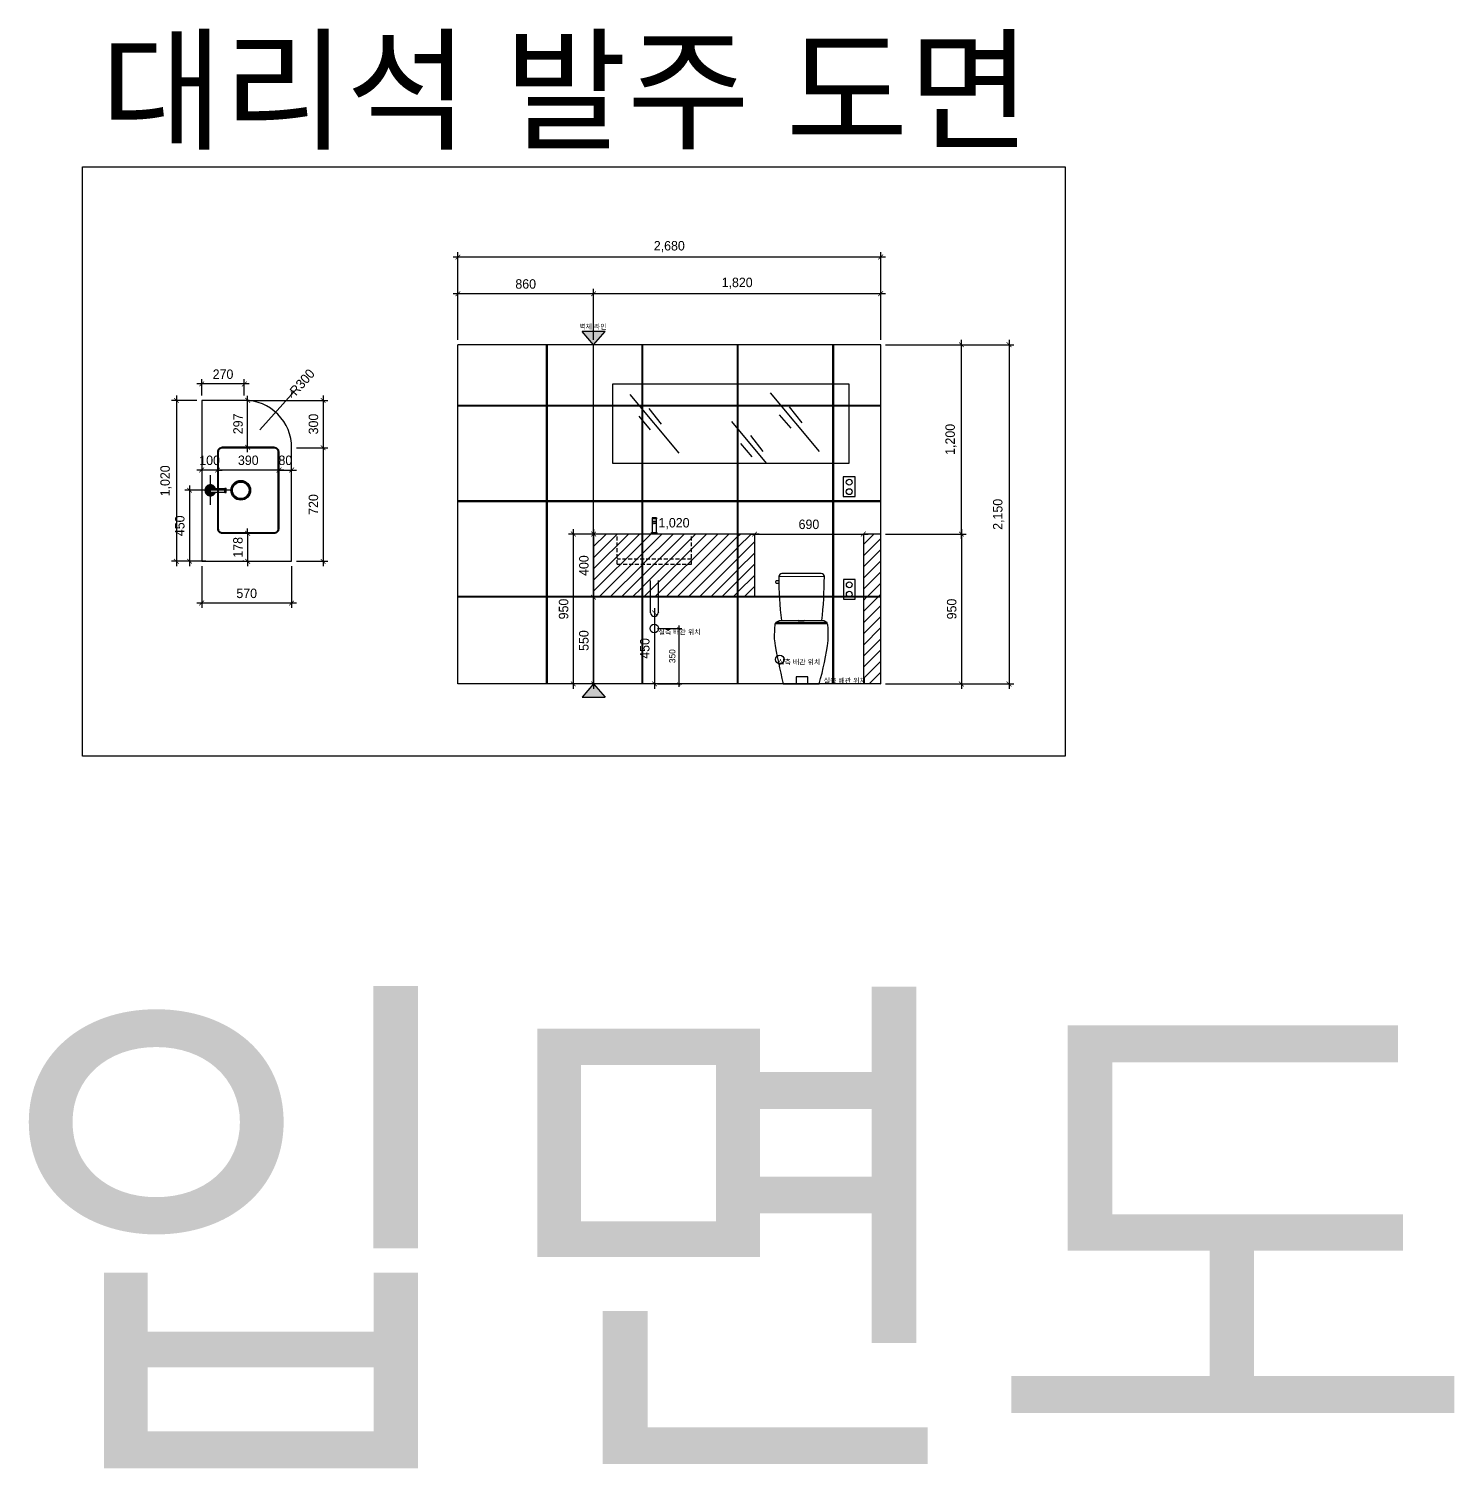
# Model space of a CAD drawing. Header units: millimetres. Extents: x 217202 to 745838, y -6815 to 171372.
# Drawn here: x 339216 to 348250, y 39475 to 48597 of the extents above; entities that cross this region are included whole.
import ezdxf
from ezdxf.enums import TextEntityAlignment as Align

# ---------------------------------------------------------------- set-up
doc = ezdxf.new("R2010")
doc.units = ezdxf.units.MM
doc.header["$PDMODE"] = 3
doc.linetypes.add('DASHED', pattern=[0.75, 0.5, -0.25])
doc.layers.get('DEFPOINTS').update_dxf_attribs({"color": 248})
for name, color, linetype in [('0-ELC TEXT', 7, 'Continuous'), ('03-WAL NEW', 3, 'Continuous'), ('06-FUR', 6, 'Continuous'), ('C-WALL1', 2, 'Continuous'), ('CO-BATH', 6, 'Continuous'), ('FIX', 7, 'Continuous'), ('HAT', 5, 'Continuous'), ('TOILET-1', 6, 'Continuous'), ('설비', 140, 'Continuous')]:
    doc.layers.add(name, color=color, linetype=linetype)
doc.styles.add('HY 울릉도 L', font='')
doc.styles.add('코레일둥고', font='Korail_Round_Gothic_Medium.ttf')
doc.styles.get('HY 울릉도 L').set_extended_font_data('HY울릉도L')
doc.dimstyles.new('30', dxfattribs={"dimscale": 30, "dimtxt": 2, "dimasz": 1, "dimexe": 1, "dimexo": 1, "dimgap": 1, "dimtad": 1, "dimdec": 0, "dimrnd": 0.05, "dimdsep": 46, "dimlunit": 6, "dimtxsty": 'HY 울릉도 L', "dimblk": 'ARCHTICK', "dimcen": 2.5, "dimdle": 1, "dimclrd": 133, "dimclre": 133, "dimclrt": 30, "dimadec": 0, "dimazin": 0, "dimtfac": 1, "dimtdec": 0, "dimtix": 1, "dimtmove": 2, "dimatfit": 3, "dimldrblk": 'ARCHTICK', "dimfxl": 1, "dimlwd": -1, "dimlwe": -1, "dimarcsym": 0})
pattern_1 = [(45, (0, 0), (-35.355339, 35.355339), [])]

# ---------------------------------------------------------------- blocks, each defined once
blk = doc.blocks.new('_ArchTick')
at = {"color": 0, "linetype": 'ByBlock', "const_width": 0.15}
blk.add_lwpolyline([(-0.5, -0.5), (0.5, 0.5)], dxfattribs=at)
blk = doc.blocks.new('*D710')
at = {"layer": '06-FUR', "color": 133, "transparency": 16777216}
for p, q in [((344645.3, 45395.2), (345156.5, 45395.2)), ((345126.5, 45425.2), (345126.5, 44415.2)), ((344645.3, 44445.2), (345156.5, 44445.2))]:
    blk.add_line(p, q, dxfattribs=at)
at = {"layer": 'DEFPOINTS', "color": 0, "transparency": 16777216}
for p in [(344615.3, 45395.2), (344615.3, 44445.2), (345126.5, 44445.2)]:
    blk.add_point(p, dxfattribs=at)
at = {"layer": '06-FUR', "color": 133, "transparency": 16777216, "xscale": 30, "yscale": 30, "zscale": 30}
for p, rotation in [((345126.5, 45395.2), 90), ((345126.5, 44445.2), 270)]:
    blk.add_blockref('_ArchTick', p, dxfattribs=dict(at, rotation=rotation))
at = {"layer": '06-FUR', "color": 30, "transparency": 16777216, "insert": (345065.2, 44920.2), "char_height": 60, "attachment_point": 5, "rotation": 90, "style": 'HY 울릉도 L'}
blk.add_mtext('950', dxfattribs=at)
blk = doc.blocks.new('*D711')
at = {"layer": '06-FUR', "color": 133, "transparency": 16777216}
for p, q in [((345126.5, 45365.2), (345126.5, 46625.2)), ((344645.3, 46595.2), (345156.5, 46595.2)), ((344645.3, 45395.2), (345156.5, 45395.2))]:
    blk.add_line(p, q, dxfattribs=at)
at = {"layer": 'DEFPOINTS', "color": 0, "transparency": 16777216}
for p in [(344615.3, 46595.2), (345126.5, 46595.2), (344615.3, 45395.2)]:
    blk.add_point(p, dxfattribs=at)
at = {"layer": '06-FUR', "color": 133, "transparency": 16777216, "xscale": 30, "yscale": 30, "zscale": 30}
for p, rotation in [((345126.5, 46595.2), 90), ((345126.5, 45395.2), 270)]:
    blk.add_blockref('_ArchTick', p, dxfattribs=dict(at, rotation=rotation))
at = {"layer": '06-FUR', "color": 30, "transparency": 16777216, "insert": (345060.6, 45995.2), "char_height": 60, "attachment_point": 5, "rotation": 90, "style": 'HY 울릉도 L'}
blk.add_mtext('1,200', dxfattribs=at)
blk = doc.blocks.new('*D712')
at = {"layer": '06-FUR', "color": 133, "transparency": 16777216}
for p, q in [((345428.3, 46625.2), (345428.3, 44415.2)), ((344645.3, 46595.2), (345458.3, 46595.2)), ((344645.3, 44445.2), (345458.3, 44445.2))]:
    blk.add_line(p, q, dxfattribs=at)
at = {"layer": 'DEFPOINTS', "color": 0, "transparency": 16777216}
for p in [(344615.3, 46595.2), (344615.3, 44445.2), (345428.3, 44445.2)]:
    blk.add_point(p, dxfattribs=at)
at = {"layer": '06-FUR', "color": 133, "transparency": 16777216, "xscale": 30, "yscale": 30, "zscale": 30}
for p, rotation in [((345428.3, 46595.2), 90), ((345428.3, 44445.2), 270)]:
    blk.add_blockref('_ArchTick', p, dxfattribs=dict(at, rotation=rotation))
at = {"layer": '06-FUR', "color": 30, "transparency": 16777216, "insert": (345362.3, 45520.2), "char_height": 60, "attachment_point": 5, "rotation": 90, "style": 'HY 울릉도 L'}
blk.add_mtext('2,150', dxfattribs=at)
blk = doc.blocks.new('*D713')
at = {"layer": '06-FUR', "color": 133, "transparency": 16777216}
for p, q in [((342825.3, 46918.4), (341905.3, 46918.4)), ((341935.3, 46625.2), (341935.3, 46948.4)), ((342795.3, 46625.2), (342795.3, 46948.4))]:
    blk.add_line(p, q, dxfattribs=at)
at = {"layer": 'DEFPOINTS', "color": 0, "transparency": 16777216}
for p in [(341935.3, 46918.4), (341935.3, 46595.2), (342795.3, 46595.2)]:
    blk.add_point(p, dxfattribs=at)
at = {"layer": '06-FUR', "color": 133, "transparency": 16777216, "xscale": 30, "yscale": 30, "zscale": 30, "rotation": 180}
blk.add_blockref('_ArchTick', (341935.3, 46918.4), dxfattribs=at)
at = {"layer": '06-FUR', "color": 133, "transparency": 16777216, "xscale": 30, "yscale": 30, "zscale": 30}
blk.add_blockref('_ArchTick', (342795.3, 46918.4), dxfattribs=at)
at = {"layer": '06-FUR', "color": 30, "transparency": 16777216, "insert": (342365.3, 46979.7), "char_height": 60, "attachment_point": 5, "style": 'HY 울릉도 L'}
blk.add_mtext('860', dxfattribs=at)
blk = doc.blocks.new('*D714')
at = {"layer": '06-FUR', "color": 133, "transparency": 16777216}
for p, q in [((344645.3, 46918.4), (342765.3, 46918.4)), ((342795.3, 46625.2), (342795.3, 46948.4)), ((344615.3, 46625.2), (344615.3, 46948.4))]:
    blk.add_line(p, q, dxfattribs=at)
at = {"layer": 'DEFPOINTS', "color": 0, "transparency": 16777216}
for p in [(342795.3, 46918.4), (342795.3, 46595.2), (344615.3, 46595.2)]:
    blk.add_point(p, dxfattribs=at)
at = {"layer": '06-FUR', "color": 133, "transparency": 16777216, "xscale": 30, "yscale": 30, "zscale": 30, "rotation": 180}
blk.add_blockref('_ArchTick', (342795.3, 46918.4), dxfattribs=at)
at = {"layer": '06-FUR', "color": 133, "transparency": 16777216, "xscale": 30, "yscale": 30, "zscale": 30}
blk.add_blockref('_ArchTick', (344615.3, 46918.4), dxfattribs=at)
at = {"layer": '06-FUR', "color": 30, "transparency": 16777216, "insert": (343705.3, 46984.4), "char_height": 60, "attachment_point": 5, "style": 'HY 울릉도 L'}
blk.add_mtext('1,820', dxfattribs=at)
blk = doc.blocks.new('*D715')
at = {"layer": '06-FUR', "color": 133, "transparency": 16777216}
for p, q in [((341935.3, 46625.2), (341935.3, 47180.8)), ((344615.3, 46625.2), (344615.3, 47180.8)), ((344645.3, 47150.8), (341905.3, 47150.8))]:
    blk.add_line(p, q, dxfattribs=at)
at = {"layer": 'DEFPOINTS', "color": 0, "transparency": 16777216}
for p in [(341935.3, 47150.8), (341935.3, 46595.2), (344615.3, 46595.2)]:
    blk.add_point(p, dxfattribs=at)
at = {"layer": '06-FUR', "color": 133, "transparency": 16777216, "xscale": 30, "yscale": 30, "zscale": 30, "rotation": 180}
blk.add_blockref('_ArchTick', (341935.3, 47150.8), dxfattribs=at)
at = {"layer": '06-FUR', "color": 133, "transparency": 16777216, "xscale": 30, "yscale": 30, "zscale": 30}
blk.add_blockref('_ArchTick', (344615.3, 47150.8), dxfattribs=at)
at = {"layer": '06-FUR', "color": 30, "transparency": 16777216, "insert": (343275.3, 47216.7), "char_height": 60, "attachment_point": 5, "style": 'HY 울릉도 L'}
blk.add_mtext('2,680', dxfattribs=at)
blk = doc.blocks.new('*D702')
at = {"layer": '06-FUR', "color": 133, "transparency": 16777216}
for p, q in [((340603, 45399.9), (340603, 45429.9)), ((340579.5, 45399.9), (340573, 45399.9)), ((340603, 45399.9), (340603, 45222.4)), ((340578.5, 45222.4), (340573, 45222.4)), ((340603, 45222.4), (340603, 45192.4))]:
    blk.add_line(p, q, dxfattribs=at)
at = {"layer": 'DEFPOINTS', "color": 0, "transparency": 16777216}
for p in [(340609.5, 45399.9), (340603, 45222.4), (340608.5, 45222.4)]:
    blk.add_point(p, dxfattribs=at)
at = {"layer": '06-FUR', "color": 133, "transparency": 16777216, "xscale": 30, "yscale": 30, "zscale": 30}
for p, rotation in [((340603, 45399.9), 270), ((340603, 45222.4), 90)]:
    blk.add_blockref('_ArchTick', p, dxfattribs=dict(at, rotation=rotation))
at = {"layer": '06-FUR', "color": 30, "transparency": 16777216, "insert": (340541.7, 45311.1), "char_height": 60, "attachment_point": 5, "rotation": 90, "style": 'HY 울릉도 L'}
blk.add_mtext('178', dxfattribs=at)
blk = doc.blocks.new('*D703')
at = {"layer": '06-FUR', "color": 133, "transparency": 16777216}
for p, q in [((340603, 45914.9), (340603, 46272.2)), ((340576, 46242.2), (340573, 46242.2)), ((340633, 45944.9), (340633, 45944.9))]:
    blk.add_line(p, q, dxfattribs=at)
at = {"layer": 'DEFPOINTS', "color": 0, "transparency": 16777216}
for p in [(340603, 46242.2), (340606, 46242.2), (340603, 45944.9)]:
    blk.add_point(p, dxfattribs=at)
at = {"layer": '06-FUR', "color": 133, "transparency": 16777216, "xscale": 30, "yscale": 30, "zscale": 30}
for p, rotation in [((340603, 46242.2), 90), ((340603, 45944.9), 270)]:
    blk.add_blockref('_ArchTick', p, dxfattribs=dict(at, rotation=rotation))
at = {"layer": '06-FUR', "color": 30, "transparency": 16777216, "insert": (340542.2, 46093.6), "char_height": 60, "attachment_point": 5, "rotation": 90, "style": 'HY 울릉도 L'}
blk.add_mtext('297', dxfattribs=at)
blk = doc.blocks.new('*D717')
at = {"layer": '06-FUR', "color": 133, "transparency": 16777216}
for p, q in [((340312, 45192.4), (340312, 44927.7)), ((340882, 45192.4), (340882, 44927.7)), ((340912, 44957.7), (340282, 44957.7))]:
    blk.add_line(p, q, dxfattribs=at)
at = {"layer": 'DEFPOINTS', "color": 0, "transparency": 16777216}
for p in [(340312, 45222.4), (340882, 45222.4), (340312, 44957.7)]:
    blk.add_point(p, dxfattribs=at)
at = {"layer": '06-FUR', "color": 133, "transparency": 16777216, "xscale": 30, "yscale": 30, "zscale": 30, "rotation": 180}
blk.add_blockref('_ArchTick', (340312, 44957.7), dxfattribs=at)
at = {"layer": '06-FUR', "color": 133, "transparency": 16777216, "xscale": 30, "yscale": 30, "zscale": 30}
blk.add_blockref('_ArchTick', (340882, 44957.7), dxfattribs=at)
at = {"layer": '06-FUR', "color": 30, "transparency": 16777216, "insert": (340597, 45019.1), "char_height": 60, "attachment_point": 5, "style": 'HY 울릉도 L'}
blk.add_mtext('570', dxfattribs=at)
blk = doc.blocks.new('*D705')
at = {"layer": '06-FUR', "color": 133, "transparency": 16777216}
for p, q in [((340681.3, 46054.8), (340880, 46279.6)), ((340880, 46279.6), (340899.9, 46302))]:
    blk.add_line(p, q, dxfattribs=at)
at = {"layer": 'DEFPOINTS', "color": 0, "transparency": 16777216}
for p in [(340880, 46279.6), (340681.3, 46054.8)]:
    blk.add_point(p, dxfattribs=at)
at = {"layer": '06-FUR', "color": 133, "transparency": 16777216, "xscale": 30, "yscale": 30, "zscale": 30, "rotation": 228.5277028749227}
blk.add_blockref('_ArchTick', (340880, 46279.6), dxfattribs=at)
at = {"layer": '06-FUR', "color": 30, "transparency": 16777216, "insert": (340948.9, 46357.5), "char_height": 60, "attachment_point": 5, "rotation": 48.5277, "style": 'HY 울릉도 L'}
blk.add_mtext('R300', dxfattribs=at)
blk = doc.blocks.new('*D718')
at = {"layer": '06-FUR', "color": 133, "transparency": 16777216}
for p, q in [((340612, 46346.5), (340282, 46346.5)), ((340312, 46272.4), (340312, 46376.5)), ((340582, 46272.4), (340582, 46376.5))]:
    blk.add_line(p, q, dxfattribs=at)
at = {"layer": 'DEFPOINTS', "color": 0, "transparency": 16777216}
for p in [(340312, 46346.5), (340312, 46242.4), (340582, 46242.4)]:
    blk.add_point(p, dxfattribs=at)
at = {"layer": '06-FUR', "color": 133, "transparency": 16777216, "xscale": 30, "yscale": 30, "zscale": 30, "rotation": 180}
blk.add_blockref('_ArchTick', (340312, 46346.5), dxfattribs=at)
at = {"layer": '06-FUR', "color": 133, "transparency": 16777216, "xscale": 30, "yscale": 30, "zscale": 30}
blk.add_blockref('_ArchTick', (340582, 46346.5), dxfattribs=at)
at = {"layer": '06-FUR', "color": 30, "transparency": 16777216, "insert": (340447, 46407.8), "char_height": 60, "attachment_point": 5, "style": 'HY 울릉도 L'}
blk.add_mtext('270', dxfattribs=at)
blk = doc.blocks.new('*D719')
at = {"layer": '06-FUR', "color": 133, "transparency": 16777216}
for p, q in [((340912, 45942.4), (341111.4, 45942.4)), ((341081.4, 45972.4), (341081.4, 45192.4)), ((340912, 45222.4), (341111.4, 45222.4))]:
    blk.add_line(p, q, dxfattribs=at)
at = {"layer": 'DEFPOINTS', "color": 0, "transparency": 16777216}
for p in [(340882, 45942.4), (340882, 45222.4), (341081.4, 45222.4)]:
    blk.add_point(p, dxfattribs=at)
at = {"layer": '06-FUR', "color": 133, "transparency": 16777216, "xscale": 30, "yscale": 30, "zscale": 30}
for p, rotation in [((341081.4, 45942.4), 90), ((341081.4, 45222.4), 270)]:
    blk.add_blockref('_ArchTick', p, dxfattribs=dict(at, rotation=rotation))
at = {"layer": '06-FUR', "color": 30, "transparency": 16777216, "insert": (341020.2, 45582.4), "char_height": 60, "attachment_point": 5, "rotation": 90, "style": 'HY 울릉도 L'}
blk.add_mtext('720', dxfattribs=at)
blk = doc.blocks.new('*D709')
at = {"layer": '06-FUR', "color": 133, "transparency": 16777216}
for p, q in [((341081.4, 46272.4), (341081.4, 45912.4)), ((340612, 46242.4), (341111.4, 46242.4)), ((340912, 45942.4), (341111.4, 45942.4))]:
    blk.add_line(p, q, dxfattribs=at)
at = {"layer": 'DEFPOINTS', "color": 0, "transparency": 16777216}
for p in [(340582, 46242.4), (340882, 45942.4), (341081.4, 45942.4)]:
    blk.add_point(p, dxfattribs=at)
at = {"layer": '06-FUR', "color": 133, "transparency": 16777216, "xscale": 30, "yscale": 30, "zscale": 30}
for p, rotation in [((341081.4, 46242.4), 90), ((341081.4, 45942.4), 270)]:
    blk.add_blockref('_ArchTick', p, dxfattribs=dict(at, rotation=rotation))
at = {"layer": '06-FUR', "color": 30, "transparency": 16777216, "insert": (341020.1, 46092.4), "char_height": 60, "attachment_point": 5, "rotation": 90, "style": 'HY 울릉도 L'}
blk.add_mtext('300', dxfattribs=at)
blk = doc.blocks.new('*D721')
at = {"layer": '06-FUR', "color": 133, "transparency": 16777216}
for p, q in [((340151.3, 46272.4), (340151.3, 45192.4)), ((340282, 46242.4), (340121.3, 46242.4)), ((340282, 45222.4), (340121.3, 45222.4))]:
    blk.add_line(p, q, dxfattribs=at)
at = {"layer": 'DEFPOINTS', "color": 0, "transparency": 16777216}
for p in [(340312, 46242.4), (340151.3, 45222.4), (340312, 45222.4)]:
    blk.add_point(p, dxfattribs=at)
at = {"layer": '06-FUR', "color": 133, "transparency": 16777216, "xscale": 30, "yscale": 30, "zscale": 30}
for p, rotation in [((340151.3, 46242.4), 90), ((340151.3, 45222.4), 270)]:
    blk.add_blockref('_ArchTick', p, dxfattribs=dict(at, rotation=rotation))
at = {"layer": '06-FUR', "color": 30, "transparency": 16777216, "insert": (340085.3, 45732.4), "char_height": 60, "attachment_point": 5, "rotation": 90, "style": 'HY 울릉도 L'}
blk.add_mtext('1,020', dxfattribs=at)
blk = doc.blocks.new('*D707')
at = {"layer": '06-FUR', "color": 133, "transparency": 16777216}
for p, q in [((340312, 45800.9), (340282, 45800.9)), ((340312, 45849.9), (340312, 45770.9)), ((340412, 45800.9), (340312, 45800.9)), ((340412, 45830.9), (340412, 45830.9)), ((340412, 45800.9), (340442, 45800.9))]:
    blk.add_line(p, q, dxfattribs=at)
at = {"layer": 'DEFPOINTS', "color": 0, "transparency": 16777216}
for p in [(340312, 45879.9), (340312, 45800.9), (340412, 45800.9)]:
    blk.add_point(p, dxfattribs=at)
at = {"layer": '06-FUR', "color": 133, "transparency": 16777216, "xscale": 30, "yscale": 30, "zscale": 30}
blk.add_blockref('_ArchTick', (340312, 45800.9), dxfattribs=at)
at = {"layer": '06-FUR', "color": 133, "transparency": 16777216, "xscale": 30, "yscale": 30, "zscale": 30, "rotation": 180}
blk.add_blockref('_ArchTick', (340412, 45800.9), dxfattribs=at)
at = {"layer": '06-FUR', "color": 30, "transparency": 16777216, "insert": (340362, 45862.1), "char_height": 60, "attachment_point": 5, "style": 'HY 울릉도 L'}
blk.add_mtext('100', dxfattribs=at)
blk = doc.blocks.new('*D708')
at = {"layer": '06-FUR', "color": 133, "transparency": 16777216}
for p, q in [((340802, 45800.9), (340772, 45800.9)), ((340802, 45830.9), (340802, 45830.9)), ((340802, 45800.9), (340882, 45800.9)), ((340882, 45729.1), (340882, 45830.9)), ((340882, 45800.9), (340912, 45800.9))]:
    blk.add_line(p, q, dxfattribs=at)
at = {"layer": 'DEFPOINTS', "color": 0, "transparency": 16777216}
for p in [(340802, 45800.9), (340882, 45800.9), (340882, 45699.1)]:
    blk.add_point(p, dxfattribs=at)
at = {"layer": '06-FUR', "color": 133, "transparency": 16777216, "xscale": 30, "yscale": 30, "zscale": 30}
blk.add_blockref('_ArchTick', (340802, 45800.9), dxfattribs=at)
at = {"layer": '06-FUR', "color": 133, "transparency": 16777216, "xscale": 30, "yscale": 30, "zscale": 30, "rotation": 180}
blk.add_blockref('_ArchTick', (340882, 45800.9), dxfattribs=at)
at = {"layer": '06-FUR', "color": 30, "transparency": 16777216, "insert": (340842, 45862.2), "char_height": 60, "attachment_point": 5, "style": 'HY 울릉도 L'}
blk.add_mtext('80', dxfattribs=at)
blk = doc.blocks.new('*D706')
at = {"layer": '06-FUR', "color": 133, "transparency": 16777216}
for p, q in [((340832, 45800.9), (340382, 45800.9)), ((340802, 45729.1), (340802, 45830.9))]:
    blk.add_line(p, q, dxfattribs=at)
at = {"layer": 'DEFPOINTS', "color": 0, "transparency": 16777216}
for p in [(340412, 45800.9), (340412, 45800.9), (340802, 45699.1)]:
    blk.add_point(p, dxfattribs=at)
at = {"layer": '06-FUR', "color": 133, "transparency": 16777216, "xscale": 30, "yscale": 30, "zscale": 30, "rotation": 180}
blk.add_blockref('_ArchTick', (340412, 45800.9), dxfattribs=at)
at = {"layer": '06-FUR', "color": 133, "transparency": 16777216, "xscale": 30, "yscale": 30, "zscale": 30}
blk.add_blockref('_ArchTick', (340802, 45800.9), dxfattribs=at)
at = {"layer": '06-FUR', "color": 30, "transparency": 16777216, "insert": (340607, 45862.2), "char_height": 60, "attachment_point": 5, "style": 'HY 울릉도 L'}
blk.add_mtext('390', dxfattribs=at)
blk = doc.blocks.new('*D720')
at = {"layer": '06-FUR', "color": 133, "transparency": 16777216}
for p, q in [((340234.5, 45702.4), (340234.5, 45192.4)), ((340337, 45672.4), (340204.5, 45672.4)), ((340337, 45222.4), (340204.5, 45222.4))]:
    blk.add_line(p, q, dxfattribs=at)
at = {"layer": 'DEFPOINTS', "color": 0, "transparency": 16777216}
for p in [(340367, 45672.4), (340234.5, 45222.4), (340367, 45222.4)]:
    blk.add_point(p, dxfattribs=at)
at = {"layer": '06-FUR', "color": 133, "transparency": 16777216, "xscale": 30, "yscale": 30, "zscale": 30}
for p, rotation in [((340234.5, 45672.4), 90), ((340234.5, 45222.4), 270)]:
    blk.add_blockref('_ArchTick', p, dxfattribs=dict(at, rotation=rotation))
at = {"layer": '06-FUR', "color": 30, "transparency": 16777216, "insert": (340173.2, 45447.4), "char_height": 60, "attachment_point": 5, "rotation": 90, "style": 'HY 울릉도 L'}
blk.add_mtext('450', dxfattribs=at)
blk = doc.blocks.new('*D716')
at = {"layer": '06-FUR', "color": 133, "transparency": 16777216}
for p, q in [((342795.3, 45425.2), (342795.3, 44965.2)), ((342825.3, 45395.2), (342825.3, 45395.2)), ((342825.3, 44995.2), (342825.3, 44995.2))]:
    blk.add_line(p, q, dxfattribs=at)
at = {"layer": 'DEFPOINTS', "color": 0, "transparency": 16777216}
for p in [(342795.3, 45395.2), (342795.3, 44995.2), (342795.3, 44995.2)]:
    blk.add_point(p, dxfattribs=at)
at = {"layer": '06-FUR', "color": 133, "transparency": 16777216, "xscale": 30, "yscale": 30, "zscale": 30}
for p, rotation in [((342795.3, 45395.2), 90), ((342795.3, 44995.2), 270)]:
    blk.add_blockref('_ArchTick', p, dxfattribs=dict(at, rotation=rotation))
at = {"layer": '06-FUR', "color": 30, "transparency": 16777216, "insert": (342734.1, 45195.2), "char_height": 60, "attachment_point": 5, "rotation": 90, "style": 'HY 울릉도 L'}
blk.add_mtext('400', dxfattribs=at)
blk = doc.blocks.new('*D704')
at = {"layer": '06-FUR', "color": 133, "transparency": 16777216}
blk.add_line((343845.3, 45395.2), (342765.3, 45395.2), dxfattribs=at)
at = {"layer": 'DEFPOINTS', "color": 0, "transparency": 16777216}
for p in [(342795.3, 45395.2), (342795.3, 45395.2), (343815.3, 45395.2)]:
    blk.add_point(p, dxfattribs=at)
at = {"layer": '06-FUR', "color": 133, "transparency": 16777216, "xscale": 30, "yscale": 30, "zscale": 30, "rotation": 180}
blk.add_blockref('_ArchTick', (342795.3, 45395.2), dxfattribs=at)
at = {"layer": '06-FUR', "color": 133, "transparency": 16777216, "xscale": 30, "yscale": 30, "zscale": 30}
blk.add_blockref('_ArchTick', (343815.3, 45395.2), dxfattribs=at)
at = {"layer": '06-FUR', "color": 30, "transparency": 16777216, "insert": (343305.3, 45461.2), "char_height": 60, "attachment_point": 5, "style": 'HY 울릉도 L'}
blk.add_mtext('1,020', dxfattribs=at)
blk = doc.blocks.new('*D726')
at = {"layer": '06-FUR', "color": 133, "transparency": 16777216}
for p, q in [((343181.4, 44925.6), (343181.4, 44415.2)), ((343211.4, 44895.6), (343211.4, 44895.6)), ((343211.4, 44445.2), (343211.4, 44445.2))]:
    blk.add_line(p, q, dxfattribs=at)
at = {"layer": 'DEFPOINTS', "color": 0, "transparency": 16777216}
for p in [(343181.4, 44895.6), (343181.4, 44445.2), (343181.4, 44445.2)]:
    blk.add_point(p, dxfattribs=at)
at = {"layer": '06-FUR', "color": 133, "transparency": 16777216, "xscale": 30, "yscale": 30, "zscale": 30}
for p, rotation in [((343181.4, 44895.6), 90), ((343181.4, 44445.2), 270)]:
    blk.add_blockref('_ArchTick', p, dxfattribs=dict(at, rotation=rotation))
at = {"layer": '06-FUR', "color": 30, "transparency": 16777216, "insert": (343120.1, 44670.4), "char_height": 60, "attachment_point": 5, "rotation": 90, "style": 'HY 울릉도 L'}
blk.add_mtext('450', dxfattribs=at)
blk = doc.blocks.new('*D727')
at = {"layer": '06-FUR', "color": 133, "transparency": 16777216}
for p, q in [((342765.3, 45395.2), (342636.8, 45395.2)), ((342666.8, 45425.2), (342666.8, 44415.2)), ((342765.3, 44445.2), (342636.8, 44445.2))]:
    blk.add_line(p, q, dxfattribs=at)
at = {"layer": 'DEFPOINTS', "color": 0, "transparency": 16777216}
for p in [(342795.3, 45395.2), (342666.8, 44445.2), (342795.3, 44445.2)]:
    blk.add_point(p, dxfattribs=at)
at = {"layer": '06-FUR', "color": 133, "transparency": 16777216, "xscale": 30, "yscale": 30, "zscale": 30}
for p, rotation in [((342666.8, 45395.2), 90), ((342666.8, 44445.2), 270)]:
    blk.add_blockref('_ArchTick', p, dxfattribs=dict(at, rotation=rotation))
at = {"layer": '06-FUR', "color": 30, "transparency": 16777216, "insert": (342605.5, 44920.2), "char_height": 60, "attachment_point": 5, "rotation": 90, "style": 'HY 울릉도 L'}
blk.add_mtext('950', dxfattribs=at)
blk = doc.blocks.new('*D728')
at = {"layer": '06-FUR', "color": 133, "transparency": 16777216}
for p, q in [((342765.3, 44995.2), (342765.3, 44995.2)), ((342795.3, 45025.2), (342795.3, 44415.2)), ((342825.3, 44445.2), (342825.3, 44445.2))]:
    blk.add_line(p, q, dxfattribs=at)
at = {"layer": 'DEFPOINTS', "color": 0, "transparency": 16777216}
for p in [(342795.3, 44995.2), (342795.3, 44445.2), (342795.3, 44445.2)]:
    blk.add_point(p, dxfattribs=at)
at = {"layer": '06-FUR', "color": 133, "transparency": 16777216, "xscale": 30, "yscale": 30, "zscale": 30}
for p, rotation in [((342795.3, 44995.2), 90), ((342795.3, 44445.2), 270)]:
    blk.add_blockref('_ArchTick', p, dxfattribs=dict(at, rotation=rotation))
at = {"layer": '06-FUR', "color": 30, "transparency": 16777216, "insert": (342734, 44720.2), "char_height": 60, "attachment_point": 5, "rotation": 90, "style": 'HY 울릉도 L'}
blk.add_mtext('550', dxfattribs=at)
blk = doc.blocks.new('*D743')
at = {"layer": '06-FUR', "color": 133, "transparency": 16777216}
for p, q in [((343785.3, 45395.2), (344535.3, 45395.2)), ((343815.3, 45365.2), (343815.3, 45365.2))]:
    blk.add_line(p, q, dxfattribs=at)
at = {"layer": 'DEFPOINTS', "color": 0, "transparency": 16777216}
for p in [(343815.3, 45395.2), (344505.3, 45395.2), (344505.3, 45395.2)]:
    blk.add_point(p, dxfattribs=at)
at = {"layer": '06-FUR', "color": 133, "transparency": 16777216, "xscale": 30, "yscale": 30, "zscale": 30, "rotation": 180}
blk.add_blockref('_ArchTick', (343815.3, 45395.2), dxfattribs=at)
at = {"layer": '06-FUR', "color": 133, "transparency": 16777216, "xscale": 30, "yscale": 30, "zscale": 30}
blk.add_blockref('_ArchTick', (344505.3, 45395.2), dxfattribs=at)
at = {"layer": '06-FUR', "color": 30, "transparency": 16777216, "insert": (344160.3, 45456.5), "char_height": 60, "attachment_point": 5, "style": 'HY 울릉도 L'}
blk.add_mtext('690', dxfattribs=at)
blk = doc.blocks.new('*D744')
at = {"layer": '06-FUR', "color": 133, "transparency": 16777216}
for p, q in [((343200.3, 44796.7), (343355.2, 44796.7)), ((343335.2, 44816.7), (343335.2, 44426.3)), ((343200.3, 44446.3), (343355.2, 44446.3))]:
    blk.add_line(p, q, dxfattribs=at)
at = {"layer": 'DEFPOINTS', "color": 0, "transparency": 16777216}
for p in [(343180.3, 44796.7), (343180.3, 44446.3), (343335.2, 44446.3)]:
    blk.add_point(p, dxfattribs=at)
at = {"layer": '06-FUR', "color": 133, "transparency": 16777216, "xscale": 20, "yscale": 20, "zscale": 20}
for p, rotation in [((343335.2, 44796.7), 90), ((343335.2, 44446.3), 270)]:
    blk.add_blockref('_ArchTick', p, dxfattribs=dict(at, rotation=rotation))
at = {"layer": '06-FUR', "color": 30, "transparency": 16777216, "insert": (343294.3, 44621.5), "char_height": 40, "attachment_point": 5, "rotation": 90, "style": 'HY 울릉도 L'}
blk.add_mtext('350', dxfattribs=at)

msp = doc.modelspace()

# ---------------------------------------------------------------- hatches: boundary and pattern name
at = {"layer": '03-WAL NEW'}
h = msp.add_hatch(dxfattribs=at)
h.set_pattern_fill('_USER', color=8, scale=50, angle=45, pattern_type=0)
h.set_pattern_definition(pattern_1)
h.paths.add_polyline_path([(343705.3, 45395.2), (343415.3, 45395.2), (343415.3, 45205.2), (343105.3, 45205.2), (343105.3, 44995.2), (343705.3, 44995.2)])
h.paths.add_polyline_path([(343815.3, 45395.2), (343795.3, 45395.2), (343710.3, 45395.2), (343710.3, 44995.2), (343815.3, 44995.2)])
h.paths.add_polyline_path([(343100.3, 45205.2), (342945.3, 45205.2), (342945.3, 45395.2), (342795.3, 45395.2), (342795.3, 45065.2), (342795.3, 44995.2), (343100.3, 44995.2)])
h.paths.add_polyline_path([(343415.3, 45395.2), (343105.3, 45395.2), (343105.3, 45235.2), (343415.3, 45235.2)], flags=17)
h.paths.add_polyline_path([(343100.3, 45395.2), (342945.3, 45395.2), (342945.3, 45235.2), (343100.3, 45235.2)], flags=17)
h.paths.add_polyline_path([(343100.3, 45235.2), (342945.3, 45235.2), (342945.3, 45205.2), (343100.3, 45205.2)], flags=17)
h.paths.add_polyline_path([(343415.3, 45235.2), (343105.3, 45235.2), (343105.3, 45205.2), (343415.3, 45205.2)], flags=17)
h = msp.add_hatch(dxfattribs=at)
h.set_pattern_fill('_USER', color=8, scale=50, angle=45, pattern_type=0)
h.set_pattern_definition(pattern_1)
h.paths.add_polyline_path([(344505.3, 45395.2), (344505.3, 45000.2), (344615.3, 45000.2), (344615.3, 45395.2)])
h.paths.add_polyline_path([(344505.3, 44445.2), (344615.3, 44445.2), (344615.3, 44995.2), (344505.3, 44995.2)])
h.paths.add_polyline_path([(344241.9, 44434.6), (344543.1, 44434.6), (344543.1, 44493.2), (344241.9, 44493.2)], flags=9)
at = {"layer": 'C-WALL1'}
h = msp.add_hatch(color=256, dxfattribs=at)
h.dxf.hatch_style = 1
h.paths.add_polyline_path([(342722.3, 46679.6), (342795.3, 46595.2), (342868.3, 46679.6)])
h = msp.add_hatch(color=256, dxfattribs=at)
h.dxf.hatch_style = 1
h.paths.add_polyline_path([(342868.3, 44360.9), (342795.3, 44445.2), (342722.3, 44360.9)])

# ---------------------------------------------------------------- linework, layer by layer
for p, q in [((342795.3, 46595.2), (342722.3, 46679.6)), ((342868.3, 46679.6), (342722.3, 46679.6)), ((342795.3, 46595.2), (342868.3, 46679.6)), ((341935.3, 44445.2), (341935.3, 46595.2)), ((344615.3, 46595.2), (341935.3, 46595.2)), ((342795.3, 44445.2), (342795.3, 46595.2)), ((344615.3, 44445.2), (344615.3, 46595.2)), ((342795.3, 45395.2), (342795.3, 45065.2)), ((343795.3, 45395.2), (342795.3, 45395.2)), ((343795.3, 45395.2), (343815.3, 45395.2)), ((343815.3, 45395.2), (343815.3, 44995.2)), ((344615.3, 45395.2), (344505.3, 45395.2)), ((344505.3, 45395.2), (344505.3, 44445.2)), ((340312, 45222.4), (340882, 45222.4)), ((343948.3, 45092.9), (343948.3, 45089.7)), ((343969.2, 45098.1), (343953.3, 45097.9)), ((343953.3, 45084.7), (343969.5, 45084.7)), ((343815.3, 44995.2), (342795.3, 44995.2)), ((344615.3, 44445.2), (341935.3, 44445.2)), ((342795.3, 44445.2), (342722.3, 44360.9)), ((342795.3, 44445.2), (342868.3, 44360.9)), ((342722.3, 44360.9), (342868.3, 44360.9))]:
    msp.add_line(p, q, dxfattribs=at)
at = {"layer": 'C-WALL1', "color": 8}
for p, q in [((342495.3, 46595.2), (342495.3, 44445.2)), ((342500.3, 46595.2), (342500.3, 44445.2)), ((344310.3, 46595.2), (344310.3, 44445.2)), ((344315.3, 46595.2), (344315.3, 44445.2)), ((344615.3, 46210.2), (341935.3, 46210.2)), ((344615.3, 46205.2), (341935.3, 46205.2)), ((344615.3, 45605.2), (341935.3, 45605.2)), ((344615.3, 45600.2), (341935.3, 45600.2)), ((344615.3, 45000.2), (341935.3, 45000.2)), ((344615.3, 44995.2), (341935.3, 44995.2))]:
    msp.add_line(p, q, dxfattribs=at)
at = {"layer": 'C-WALL1', "linetype": 'DASHED', "ltscale": 50}
for p, q in [((342945.3, 45205.2), (342945.3, 45395.2)), ((343415.3, 45205.2), (343415.3, 45395.2)), ((343415.3, 45235.2), (342945.3, 45235.2)), ((342945.3, 45205.2), (343415.3, 45205.2)), ((343415.3, 45205.2), (343415.3, 45235.2))]:
    msp.add_line(p, q, dxfattribs=at)
at = {"layer": 'C-WALL1'}
for points in [[(339556.4, 47722.1), (345783.9, 47722.1), (345783.9, 43988.1), (339556.4, 43988.1)], [(344078.5, 44445.2), (344152.7, 44445.2), (344152.7, 44491.2), (344078.5, 44491.2)]]:
    msp.add_lwpolyline(points, close=True, dxfattribs=at)
for centre in [(343180.3, 44796.7), (343975.3, 44599.8)]:
    msp.add_circle(centre, 27.2, dxfattribs=at)
for centre, start, end in [((343953.3, 45092.9), 90.70523, 180), ((343953.3, 45089.7), 180, 270)]:
    msp.add_arc(centre, 5, start, end, dxfattribs=at)
at = {"layer": 'CO-BATH', "color": 8}
for p, q in [((343100.3, 46595.2), (343100.3, 44445.2)), ((343105.3, 46595.2), (343105.3, 44445.2)), ((343705.3, 46595.2), (343705.3, 44445.2)), ((343710.3, 46595.2), (343710.3, 44445.2)), ((343156.9, 44895.6), (343156.9, 45100.2)), ((343203.7, 45100.2), (343203.7, 44895.6))]:
    msp.add_line(p, q, dxfattribs=at)
at = {"layer": 'CO-BATH'}
for p, q in [((343167.1, 45498.9), (343167.1, 45405.2)), ((343194.2, 45498.9), (343167.1, 45498.9)), ((343194.2, 45491.5), (343167.1, 45491.5)), ((343194.2, 45474), (343167.1, 45474)), ((343167.1, 45474), (343167.1, 45466.3)), ((343167.1, 45466.3), (343194.2, 45466.3)), ((343174.4, 45466.3), (343174.4, 45462.5)), ((343174.4, 45462.5), (343179.8, 45462.5)), ((343179.8, 45466.3), (343186.9, 45466.3)), ((343186.9, 45462.5), (343179.8, 45462.5)), ((343186.9, 45466.3), (343186.9, 45462.5)), ((343194.2, 45405.2), (343194.2, 45498.9)), ((343194.2, 45498.9), (343194.2, 45491.5)), ((343194.2, 45466.3), (343194.2, 45474)), ((343163.5, 45395.2), (343163.5, 45405.2)), ((343163.5, 45405.2), (343197.1, 45405.2)), ((343197.1, 45395.2), (343163.5, 45395.2)), ((343167.1, 45405.2), (343194.2, 45405.2)), ((343197.1, 45405.2), (343197.1, 45395.2))]:
    msp.add_line(p, q, dxfattribs=at)
msp.add_lwpolyline([(342915.3, 46345.2), (342915.3, 45845.2), (344415.3, 45845.2), (344415.3, 46345.2)], close=True, dxfattribs=at)
at = {"layer": 'CO-BATH', "color": 8}
msp.add_arc((343180.3, 44895.6), 23.4, 180, 0, dxfattribs=at)
at = {"layer": 'FIX', "color": 4}
for p, q in [((344258, 45125.2), (343969.1, 45124.8)), ((344238, 45145.2), (343989.1, 45145.2)), ((343950.4, 44834.5), (343947.8, 44828.9)), ((343947.8, 44828.9), (344275.3, 44828.9)), ((343970.8, 44845.2), (343950.4, 44834.5)), ((344275.3, 44834.5), (343950.4, 44834.5)), ((344092.8, 44847.5), (343970.8, 44845.2)), ((344092.8, 44847.5), (344112.9, 44847.9)), ((344112.9, 44847.9), (344130.3, 44847.6)), ((344257.2, 44845.2), (344130.3, 44847.6)), ((344275.3, 44834.5), (344257.2, 44845.2)), ((344275.3, 44828.9), (344275.3, 44834.5)), ((343997.8, 44445.2), (344225.3, 44445.2))]:
    msp.add_line(p, q, dxfattribs=at)
for centre, radius, start, end in [((343989.1, 45125.2), 20, 90, 180.09053), ((346395.7, 45128), 2426.5, 180.06592, 186.66448), ((344238, 45125.2), 20, 359.90947, 90), ((341831.5, 45128), 2426.5, 353.33552, 359.93408), ((345213.2, 44736), 1272.9, 176.23578, 180.007), ((343984.4, 44808.9), 42.6, 153.43495, 165.52662), ((343947.8, 44827.2), 1.71, 90, 153.43495), ((344275.3, 44827.2), 1.71, 26.56505, 90), ((344238.7, 44808.9), 42.6, 14.47338, 26.56505), ((343009.9, 44736), 1272.9, 359.993, 3.76422), ((344104, 44735.9), 163.6, 180, 185.25622), ((347357.6, 45281.3), 3462.3, 189.31536, 193.97383), ((342316.2, 44982.3), 1983.2, 344.28677, 352.42404), ((344119.2, 44735.9), 163.6, 354.74378, 0)]:
    msp.add_arc(centre, radius, start, end, dxfattribs=at)
at = {"layer": 'HAT', "color": 8}
for p, q in [((340367, 45684.9), (340457.5, 45684.9)), ((340367, 45659.9), (340457.5, 45659.9)), ((340457.5, 45685.9), (340462.5, 45685.9)), ((340457.5, 45658.9), (340457.5, 45685.9)), ((340457.5, 45658.9), (340462.5, 45658.9)), ((340462.5, 45686.9), (340467.5, 45686.9)), ((340462.5, 45657.9), (340462.5, 45686.9)), ((340462.5, 45657.9), (340467.5, 45657.9)), ((340467.5, 45657.9), (340467.5, 45686.9))]:
    msp.add_line(p, q, dxfattribs=at)
for points in [[(340442, 45399.9), (340772, 45399.9, 0.414214), (340802, 45429.9), (340802, 45914.9, 0.414214), (340772, 45944.9), (340442, 45944.9, 0.414214), (340412, 45914.9), (340412, 45429.9, 0.414214)], [(340442, 45404.9), (340772, 45404.9, 0.414214), (340797, 45429.9), (340797, 45914.9, 0.414214), (340772, 45939.9), (340442, 45939.9, 0.414214), (340417, 45914.9), (340417, 45429.9, 0.414214)]]:
    msp.add_lwpolyline(points, format="xyb", close=True, dxfattribs=at)
for radius in [62.5, 57.5, 52.5]:
    msp.add_circle((340559.5, 45672.4), radius, dxfattribs=at)
for radius, start, end in [(35, 20.92481, 339.07514), (30, 24.62429, 335.37566), (25, 29.99998, 329.99998), (18, 43.98294, 316.01701), (12.5, 89.99998, 269.99998)]:
    msp.add_arc((340367, 45672.4), radius, start, end, dxfattribs=at)
at = {"layer": 'TOILET-1', "color": 8}
for p, q in [((343025, 46279.9), (343336.2, 45908.8)), ((343914.7, 46289.3), (344225.9, 45918.1)), ((343146.2, 46191.2), (343224.5, 46091)), ((344035.9, 46200.5), (344114.2, 46100.4)), ((343082.3, 46141.6), (343154.8, 46056.7)), ((343669.5, 46107.6), (343889.5, 45845.2)), ((343972, 46150.9), (344044.5, 46066)), ((343790.7, 46018.9), (343869, 45918.7)), ((343726.8, 45969.3), (343799.3, 45884.4))]:
    msp.add_line(p, q, dxfattribs=at)
at = {"layer": 'TOILET-1'}
msp.add_lwpolyline([(340582, 46242.4), (340312, 46242.4), (340312, 45222.4), (340882, 45222.4), (340882, 45942.4, 0.414214)], format="xyb", close=True, dxfattribs=at)
for points in [[(344378.1, 45757.5), (344378.1, 45632.5), (344453.1, 45632.5), (344453.1, 45757.5)], [(344378.3, 45107.7), (344378.3, 44982.7), (344453.3, 44982.7), (344453.3, 45107.7)]]:
    msp.add_lwpolyline(points, close=True, dxfattribs=at)
for centre in [(344415.6, 45723.5), (344415.6, 45663.7), (344415.8, 45073.8), (344415.8, 45014)]:
    msp.add_circle(centre, 18.5, dxfattribs=at)
at = {"layer": '설비', "color": 240, "true_color": 0xed1f24}
for p, q in [((340367, 45580.3), (340367, 45769.4)), ((340491.1, 45672.4), (340312, 45672.4))]:
    msp.add_line(p, q, dxfattribs=at)

# ---------------------------------------------------------------- texts
at = {"layer": '0-ELC TEXT', "color": 240, "true_color": 0xed1f24, "char_height": 31.414, "attachment_point": 1, "style": '코레일둥고'}
for insert in [(343206.7, 44790), (343965.3, 44599.8), (344253.8, 44481.4)]:
    msp.add_mtext_dynamic_manual_height_columns('{\\fGulim|b0|i0|c129|p50;실측 배관 위치}', width=303.877, gutter_width=1748, heights=[0], dxfattribs=dict(at, insert=insert))
at = {"layer": 'C-WALL1', "style": '코레일둥고'}
for s, height, p in [('대리석 발주 도면', 620.17, (339669.7, 48517.9)), ('입면도', 2508.68, (338976.5, 42209.6))]:
    msp.add_text(s, height=height, dxfattribs=at).set_placement(p, align=Align.TOP_LEFT)
at = {"layer": 'C-WALL1', "insert": (342704.7, 46725.5), "char_height": 31.414, "attachment_point": 1, "style": '코레일둥고'}
msp.add_mtext_dynamic_manual_height_columns('{\\fGulim|b0|i0|c129|p50;벽체 라인}', width=241.981, gutter_width=1748, heights=[0], dxfattribs=at)

# ---------------------------------------------------------------- dimensions: what is measured, and where the dimension line sits
at = {"layer": '06-FUR'}
for base, p1, p2, picture, middle in [((341935.3, 47150.8), (344615.3, 46595.2), (341935.3, 46595.2), '*D715', (343275.3, 47216.7)), ((341935.3, 46918.4), (342795.3, 46595.2), (341935.3, 46595.2), '*D713', (342365.3, 46979.7)), ((342795.3, 46918.4), (344615.3, 46595.2), (342795.3, 46595.2), '*D714', (343705.3, 46984.4)), ((340312, 46346.5), (340582, 46242.4), (340312, 46242.4), '*D718', (340447, 46407.8)), ((340312, 45800.9), (340412, 45800.9), (340312, 45879.9), '*D707', (340362, 45862.1)), ((340412, 45800.9), (340802, 45699.1), (340412, 45800.9), '*D706', (340607, 45862.2)), ((340882, 45800.9), (340802, 45800.9), (340882, 45699.1), '*D708', (340842, 45862.2)), ((342795.3, 45395.2), (343815.3, 45395.2), (342795.3, 45395.2), '*D704', (343305.3, 45461.2)), ((344505.3, 45395.2), (343815.3, 45395.2), (344505.3, 45395.2), '*D743', (344160.3, 45456.5)), ((340312, 44957.7), (340882, 45222.4), (340312, 45222.4), '*D717', (340597, 45019.1))]:
    dim = msp.add_linear_dim(base=base, p1=p1, p2=p2, dimstyle='30', override={"dimfxl": 1.25}, dxfattribs=at)
    dim.commit()
    dim.dimension.update_dxf_attribs({"geometry": picture, "text_midpoint": middle})
for base, p1, p2, override, picture, middle in [((345126.5, 46595.2), (344615.3, 45395.2), (344615.3, 46595.2), {"dimfxl": 1.25}, '*D711', (345060.6, 45995.2)), ((345428.3, 44445.2), (344615.3, 46595.2), (344615.3, 44445.2), {"dimfxl": 1.25}, '*D712', (345362.3, 45520.2)), ((340151.3, 45222.4), (340312, 46242.4), (340312, 45222.4), {"dimfxl": 1.25}, '*D721', (340085.3, 45732.4)), ((340603, 46242.2), (340603, 45944.9), (340606, 46242.2), {"dimfxl": 1.25}, '*D703', (340542.2, 46093.6)), ((341081.4, 45942.4), (340582, 46242.4), (340882, 45942.4), {"dimfxl": 1.25}, '*D709', (341020.1, 46092.4)), ((341081.4, 45222.4), (340882, 45942.4), (340882, 45222.4), {"dimfxl": 1.25}, '*D719', (341020.2, 45582.4)), ((340234.5, 45222.4), (340367, 45672.4), (340367, 45222.4), {"dimfxl": 1.25}, '*D720', (340173.2, 45447.4)), ((340602.9798, 45222.37853), (340609.47978, 45399.87852), (340608.47978, 45222.37853), {"dimfxl": 1.25}, '*D702', (340541.67722, 45311.12853)), ((342666.8, 44445.2), (342795.3, 45395.2), (342795.3, 44445.2), {"dimfxl": 1.25}, '*D727', (342605.5, 44920.2)), ((345126.5, 44445.2), (344615.3, 45395.2), (344615.3, 44445.2), {"dimfxl": 1.25}, '*D710', (345065.2, 44920.2)), ((343181.4, 44445.2), (343181.4, 44895.6), (343181.4, 44445.2), {"dimfxl": 1.25}, '*D726', (343120.1, 44670.4)), ((343335.2, 44446.3), (343180.3, 44796.7), (343180.3, 44446.3), {"dimscale": 20, "dimfxl": 1.25}, '*D744', (343294.3, 44621.5))]:
    dim = msp.add_linear_dim(base=base, p1=p1, p2=p2, angle=90, dimstyle='30', override=override, dxfattribs=at)
    dim.commit()
    dim.dimension.update_dxf_attribs({"geometry": picture, "text_midpoint": middle})
dim = msp.add_radius_dim(center=(340681.3, 46054.8), mpoint=(340880, 46279.6), dimstyle='30', override={"dimfxl": 1.25}, dxfattribs=at)
dim.commit()
dim.dimension.update_dxf_attribs({"geometry": '*D705', "text_midpoint": (340948.9, 46357.5), "dimtype": 164})
for p1, p2, picture, middle in [((342795.3, 45395.2), (342795.3, 44995.2), '*D716', (342734.1, 45195.2)), ((342795.3, 44995.2), (342795.3, 44445.2), '*D728', (342734, 44720.2))]:
    dim = msp.add_aligned_dim(p1=p1, p2=p2, distance=0, dimstyle='30', override={"dimfxl": 1.25}, dxfattribs=at)
    dim.commit()
    dim.dimension.update_dxf_attribs({"geometry": picture, "text_midpoint": middle})

doc.saveas('drawing.dxf')
